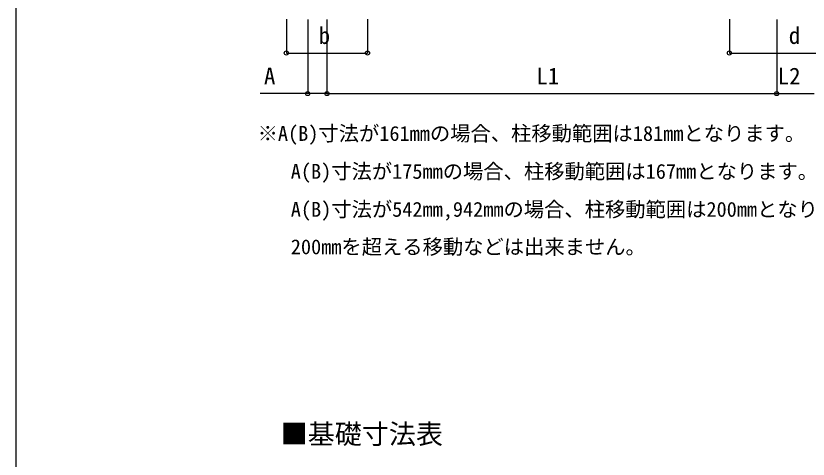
# Model space of a CAD drawing. Units: millimetres, scale not verified. Extents: x -8750 to 8750, y -12999 to 12940.
# Drawn here: x -8750 to -2892, y -203 to 3076 of the extents above; entities that cross this region are included whole.
import ezdxf
from ezdxf.enums import TextEntityAlignment as Align

# ---------------------------------------------------------------- set-up
doc = ezdxf.new("R2010")
doc.units = ezdxf.units.MM
doc.header["$LTSCALE"] = 70
for name, color, linetype in [('0-2_USER1', 3, 'Continuous'), ('0-6_YKK_D', 6, 'Continuous'), ('0-7_YKK_ZWAK', 7, 'Continuous')]:
    doc.layers.add(name, color=color, linetype=linetype)
doc.styles.add('ＭＳ ゴシック', font='')
doc.styles.get('ＭＳ ゴシック').set_extended_font_data('MS Gothic')

msp = doc.modelspace()

# ---------------------------------------------------------------- linework, layer by layer
at = {"layer": '0-6_YKK_D'}
for p, q in [((-6750, 3050.6), (-6750, 2799.6)), ((-6592.14, 3048.6), (-6592.14, 2499.6)), ((-6450.14, 3049.6), (-6450.14, 2499.6)), ((-6450.14, 3049.6), (-6450.14, 2499.6)), ((-6150, 3050.6), (-6150, 2799.6)), ((-3474.14, 3050.6), (-3474.14, 2799.6)), ((-3124.14, 3048.6), (-3124.14, 2499.6)), ((-3124.14, 3048.6), (-3124.14, 2499.6)), ((-6750, 2800.6), (-6150, 2800.6)), ((-3474.14, 2800.6), (-2474.14, 2800.6)), ((-6450.14, 2500.6), (-3124.14, 2500.6)), ((-3124.14, 2500.6), (-2847.14, 2500.6))]:
    msp.add_line(p, q, dxfattribs=at)
msp.add_lwpolyline([(-6450.14, 2500.6), (-6592.14, 2500.6), (-6942.82, 2500.6)], dxfattribs=at)
for centre in [(-6750, 2800.6), (-6150, 2800.6), (-3474.14, 2800.6), (-6592.14, 2500.6), (-6450.14, 2500.6), (-6450.14, 2500.6), (-3124.14, 2500.6), (-3124.14, 2500.6)]:
    msp.add_circle(centre, 15, dxfattribs=at)
at = {"layer": '0-7_YKK_ZWAK'}
msp.add_line((-8750, 12500.6), (-8750, -12999.4), dxfattribs=at)

# ---------------------------------------------------------------- texts
at = {"layer": '0-2_USER1', "style": 'ＭＳ ゴシック'}
for s, height, p in [('※A(B)寸法が161mmの場合、柱移動範囲は181mmとなります。', 110, (-6962.34, 2117.95)), ('   A(B)寸法が175mmの場合、柱移動範囲は167mmとなります。', 110, (-6941.89, 1837.26)), ('\u3000 A(B)寸法が542mm,942mmの場合、柱移動範囲は200mmとなります。', 110, (-6941.89, 1556.58)), ('\u3000 200mmを超える移動などは出来ません。', 110, (-6941.89, 1279.31)), ('■基礎寸法表', 146.6, (-6792.05, -134.17))]:
    msp.add_text(s, height=height, dxfattribs=at).set_placement(p, align=Align.BOTTOM_LEFT)
at = {"layer": '0-6_YKK_D', "style": 'ＭＳ ゴシック'}
for s, p in [('b', (-6511.34, 2830.6)), ('d', (-3035.48, 2830.6)), ('A', (-6915.72, 2530.6)), ('L1', (-4902.09, 2530.6)), ('L2', (-3117.49, 2530.6))]:
    msp.add_text(s, height=124.6, dxfattribs=at).set_placement(p, align=Align.BOTTOM_LEFT)

doc.saveas('drawing.dxf')
